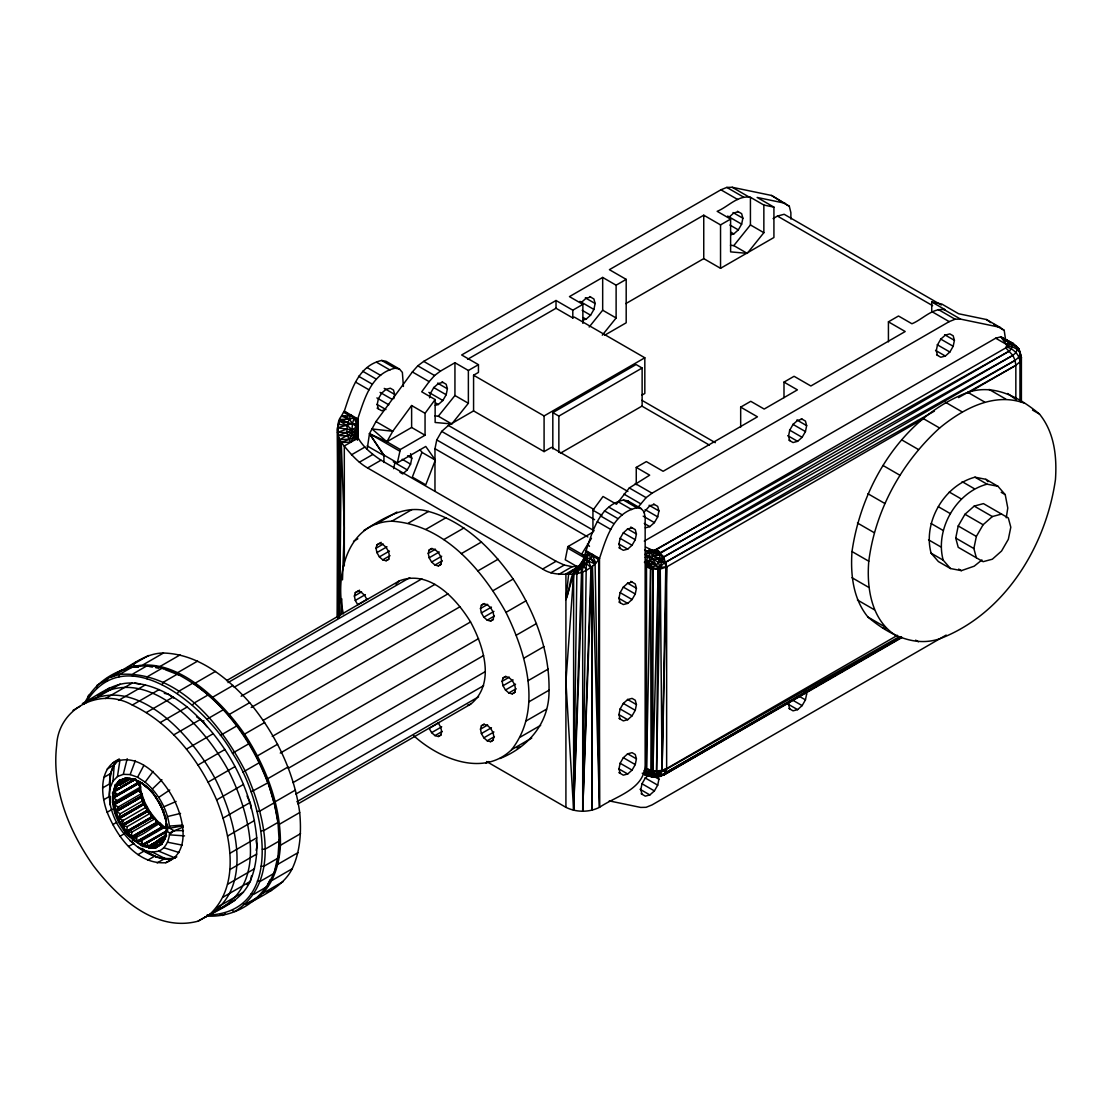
<?xml version="1.0" encoding="UTF-8"?>
<svg xmlns="http://www.w3.org/2000/svg" width="1111" height="1111" viewBox="0 0 1111 1111"><rect width="100%" height="100%" fill="white"/><g stroke="black" fill="none" stroke-linecap="round" stroke-linejoin="round"><path stroke-width="1.5" d="M337.383 617.744L337.48 428.721M339.258 424.374L339.258 420.93L356.839 424.666L356.825 436.79M356.492 437.456L357.742 418.903C364.477 398.905 371.255 373.49 395.113 368.213L399.474 369.06L402.376 372.407L403.404 386.434M356.784 437.095L356.784 424.999L352.506 423.513L349.257 419.125C337.55 408.001 336.925 428.832 338.022 435.568L337.508 617.674M641.228 508.63L636.867 507.783C613.008 513.06 606.217 538.488 599.496 558.486C593.691 567.124 583.997 573.026 573.637 574.151L565.916 681.71L573.623 810.308L573.637 574.151L583.331 559.666L586.066 550.723C592.788 530.725 599.579 505.311 623.438 500.033L627.798 500.88L641.228 508.63L644.13 511.977L645.158 517.323L645.158 765.465C643.977 789.629 615.869 796.129 599.496 807.336C589.052 812.516 576.345 812.516 565.916 807.336L486.562 761.521M339.272 617.869L339.591 439.734L338.022 435.568L346.979 432.54L356.423 431.818L356.506 427.068L352.506 423.513L354.117 417.889L351.02 415.028C346.826 423.305 344.452 434.345 351.02 442.109L353.09 437.665L356.742 434.595L347.66 435.915L338.022 435.568M357.298 440.081L357.353 421.027L354.117 417.889L343.535 412.334L341.508 415.806L350.562 416.028L344.313 411.153C351.034 391.155 357.825 365.727 381.684 360.45L386.045 361.297L399.474 369.06M357.52 438.734L357.589 419.722L354.117 417.889L349.257 419.125L339.744 419.472L348.132 422.361L339.535 420.083M337.688 617.758L338.827 437.692L339.077 617.799M339.702 615.966L341.285 442.511L339.591 439.734L356.45 430.179L356.423 437.345M790.879 219.048L790.879 212.659L789.324 206.299L771.576 195.467L732.218 187.287L726.802 187.412L720.886 189.8L423.708 361.381L417.778 365.825L412.375 371.949L375.962 421.569L369.477 433.665L383.934 455.093L383.934 462.482M644.283 541.085L995.692 338.202L1000.733 336.855L1011.746 344.577L1012.524 346.813L1009.552 350.937L654.865 550.056L652.06 558.527L645.824 564.457L646.505 566.957L651.782 567.443L652.879 569.082L651.532 771.506L648.671 773.895L643.561 772.95L645.102 774.853L653.254 777.075L663.656 775.103L901.979 637.52M654.865 550.056L652.06 550.139L648.421 556.43L650.449 560.847L656.073 565.277L658.212 569.082L656.573 770.978L656.004 774.159L648.421 776.131L647.31 775.2L653.254 777.075L659.74 776.325L648.421 776.131L644.338 770.853L646.505 768.562L650.602 568.318L656.073 565.277L663.698 557.028L1012.857 355.367L1016.065 352.59L1017.19 349.326L1016.065 346.063L1012.857 343.299L1000.733 336.855L1006.802 344.91L1005.774 347.896L656.573 549.501L663.698 557.028L666.642 566.957L666.642 768.562L665.864 772.589L663.656 775.103L660.365 775.714M261.113 866.094L263.793 866.33L277.889 858.192L279.167 839.513C282.694 880.148 250.183 917.325 208.812 916.144L206.938 915.186C290.429 912.7 262.252 797.254 232.477 753.216C208.215 708.749 125.265 635.867 85.478 703.332M261.113 830.861L263.793 830.597L277.889 822.459L277.903 821.168C268.043 761.035 232.102 702.916 177.399 674.113C144.986 655.101 99.546 670.53 84.214 704.068M356.423 431.818L357.186 436.206L341.285 442.511C349.076 451.941 356.784 461.745 367.574 467.953L542.654 569.026C552 575.262 563.069 574.248 573.637 574.151L565.916 599.523L568.624 574.29L572.623 570.054C581.595 569.249 589.052 562.513 592.816 554.625L589.066 553.542L586.066 550.723L599.496 558.486L599.496 807.336L592.482 566.11L591.788 810.308L591.76 566.735L582.706 811.349L582.692 571.859L573.623 810.308L576.859 573.679L577.706 567.346L581.47 563.138L580.845 567.554L576.859 573.679M589.066 553.542L586.622 558.666L586.275 563.666L582.706 811.349L590.996 567.388L588.608 561.194L584.622 556.18L589.066 553.542L590.621 558.486L595.093 563.888L599.496 807.336L598.69 559.638L585.9 551.528L585.9 556.736M934.393 411.139L665.892 562.097L658.462 562.333L645.102 554.514L653.823 551.625L658.809 551.681L660.101 555.042L658.462 562.333L660.253 569.082L656.573 770.978L658.545 775.659L660.059 776.45L661.92 775.422L653.865 776.881L648.421 776.131M137.597 846.874L145.152 850.693L152.36 852.151L158.748 851.151L175.246 858.011C151.707 862.053 128.973 843.638 117.46 824.32C111.614 813.127 107.614 800.239 110.225 787.574C109.656 777.631 110.281 766.187 119.002 759.73M645.783 770.284L652.06 776.589L658.545 775.659L662.059 770.34L665.892 562.097L1015.065 360.422L1018.94 357.075L1020.315 353.117L1018.954 349.16L1016.065 346.063L1011.746 344.577L1006.802 344.91M644.338 770.853L646.963 772.173L662.059 770.34L666.642 566.957L924.421 418.125M168.192 827.389L166.678 828.681L165.206 838.222L161.512 844.291L155.901 847.665C126.848 849.832 99.671 803.295 119.391 780.38L125.612 778.131L133.028 778.908L142.264 783.422L137.597 780.783M645.547 547.015L659.559 553.653L663.698 557.028L664.447 562.569L658.212 569.082L652.935 770.548C656.129 772.881 666.294 769.187 665.864 772.589L659.906 776.422M164.567 838.861L165.47 834.305L165.206 838.222L156.443 843.43L157.581 845.929L161.512 844.291L165.206 838.222L165.289 835.194C167.9 833.958 162.289 843.471 161.512 844.291L155.901 847.665L148.86 848.04L147.013 842.832L141.014 845.388L137.208 841.888L133.028 839.93L131.556 836.777L131.737 832.167L155.151 818.654L157.193 822.473L163.65 828.167L164.997 827.389L167.692 828.723M573.623 810.308L581.539 572.373L580.845 567.554L579.567 566.263L580.206 564.985C568.693 572.012 570.929 588.594 565.916 599.523M341.285 614.439L341.827 598.871M342.494 579.859L344.313 527.989L341.285 442.511L351.02 442.109M110.225 804.933L110.544 796.379M127.237 826.57L126.668 831.833L152.124 816.891L150.652 813.058L127.237 826.57L122.502 825.737L119.391 822.709L116.516 811.974L114.933 812.447L114.114 804.558L112.586 802.239L113.322 797.448L115.669 793.226L112.586 792.99L113.461 797.795L117.127 800.531L140.541 787.005L139.028 782.283L138.889 785.644M274.153 801.864L277.889 822.459M88.213 697.722L88.366 695.528L91.185 693.889M110.225 787.574L113.016 781.047L114.252 764.535M166.553 829.056L166.192 833.681L166.678 828.681M183.218 826.987L169.65 832.889C169.108 840.263 165.956 848.054 158.748 851.151M163.234 839.958L160.303 841.652L161.512 844.291L163.359 838.555L164.261 839.597L161.512 844.291L161.789 843.124M112.697 762.951C137.986 750.425 161.859 777.672 173.01 797.767C183.315 816.863 191.981 852.776 165.733 862.719C136.834 864.65 116.78 836.222 107.17 812.238C100.629 794.712 98.698 767.715 119.405 759.063L113.891 765.118L107.17 768.993M113.891 765.118L110.447 773.617L109.267 795.698M110.544 773.228L109.267 784.074L102.559 787.949M96.574 687.751L96.865 685.418L108.142 678.904M297.873 803.961L470.606 704.221C495.825 683.945 483.577 645.922 470.55 621.938C456.288 598.704 429.443 569.096 399.321 580.886L226.575 680.626M581.539 572.373L583.664 565.805L583.928 558.194L590.621 558.486L595.843 562.999L592.33 555.611L599.496 558.486M156.79 845.193L153.79 846.915L155.901 847.665L156.443 843.43L153.651 847.082L149.541 846.013L148.86 848.04L155.901 845.374M246.753 903.562C270.223 895.244 279.278 868.149 280.416 845.29C281.069 805.503 266.043 767.076 244.545 734.135C218.034 695.972 161.303 641.089 113.086 676.349M251.433 902.007C266.709 893.244 283.902 885.3 292.193 868.774C300.401 851.22 301.498 831.583 299.692 812.544C294.193 772.006 275.639 734.024 249.656 702.666C227.436 677.696 198.411 654.073 163.484 653.018C145.083 653.101 130.973 666.072 115.391 673.933M413.598 735.593C438.803 758.591 483.007 777.408 511.602 749.689C542.862 709.748 526.211 653.518 505.963 612.383C482.105 569.61 444.192 524.531 391.808 521.198C346.299 522.462 334.578 577.567 343.424 613.827M499.908 758.549C528.864 747.036 549.57 722.344 549.028 690.209C549.681 650.421 534.655 611.994 513.157 579.053C492.27 549.223 464.551 521.448 428.54 511.449C404.598 504.269 383.267 518.49 363.852 530.489M580.206 564.985L579.345 566.166L572.151 566.693L564.291 565.041L556.083 561.277L381.004 460.19C371.713 453.968 362.144 446.316 357.186 436.206L354.423 440.137L351.743 432.165L352.506 423.513L337.494 427.791L338.299 543.126M113.016 781.047L117.46 776.547L119.946 760.16M208.188 915.783C241.268 886.842 230.88 835.916 216.631 799.934C199.549 760.688 171.747 723.789 132.32 705.068C100.573 686.667 58.328 707.999 56.675 745.287C51.578 788.296 68.91 830.875 93.255 865.538C117.155 897.049 155.165 932.546 198.064 921.172C216.687 910.006 240.393 902.771 250.031 881.578C256.03 867.816 257.46 852.706 256.724 837.833C251.989 787.352 225.602 739.732 187.176 707.013C171.344 694.542 152.804 684.209 132.292 683.029C113.294 682.182 98.185 695.125 82.381 703.596M981.916 559.958L974.208 566.179L961.362 570.651L950.46 568.526L938.378 561.555L931.101 553.181C922.741 522.323 944.058 485.382 974.972 477.188L985.86 479.313L997.956 486.285L1005.233 494.659L1007.788 508.019L1006.247 517.809M950.46 568.526L943.183 560.152C934.823 529.294 956.154 492.354 987.054 484.174L997.956 486.285M106.948 680.737L107.378 678.293L119.627 674.363L133.737 666.211L138.528 667.031M139.292 788.963L139.694 792.282L139.472 789.227L140.541 787.005M141.153 796.004L141.625 793.504L139.472 789.227L114.114 803.614L139.528 789.615L114.114 804.558L115.627 811.308L120.321 813.71L143.736 800.198L141.153 796.004L115.752 810.669L114.933 812.447L118.724 818.835L123.377 820.335L146.791 806.808L143.208 802.739L140.694 795.268M851.998 551.542C861.594 484.702 902.785 417.069 967.834 392.35C994.289 383.531 1019.648 397.502 1039.493 414.084C1054.464 432.471 1057.019 456.76 1055.45 479.633C1045.854 546.459 1004.677 614.105 939.614 638.825C913.159 647.644 887.8 633.659 867.955 617.077C852.984 598.69 850.429 574.401 851.998 551.542L868.788 561.222C866.344 589.441 872.038 623.59 899.771 637.686M868.788 561.222C875.343 510.13 901.604 462.509 939.614 428.013C962.765 408.959 994.026 391.905 1024.467 403.182M367.144 449.358L369.477 433.665L386.878 441.761L400.307 449.524L425.055 435.234L425.055 413.292L435.137 399.557L421.708 391.808L429.165 381.642L434.568 375.518L440.498 371.074L454.941 362.728L468.37 370.477L478.452 364.672L478.452 372.421L473.578 375.226L473.578 410.903L544.084 451.608L551.473 447.344L627.882 491.451M165.206 838.222L166.608 831.139L169.65 832.889M383.934 455.093L397.363 462.856L400.307 449.524M636.256 484.674L636.256 467.412L649.685 475.161L629.312 487.951L616.452 504.241L603.023 496.492L592.941 510.213L592.941 532.155L568.193 546.445L567.582 548.029L565.249 559.777L578.678 567.527M393.794 398.71L394.669 394.419L393.502 390.058L390.308 388.211L385.948 389.378L381.573 393.252L378.379 398.793L377.212 404.501L378.379 408.876M393.669 468.675L394.877 462.731M399.932 472.286L402.737 473.911L407.265 469.884L410.584 464.134L411.792 458.204L410.584 453.663M429.568 397.78L430.471 393.336L433.79 387.586L438.317 383.573L442.858 382.351M434.97 491.159L434.97 448.705L436.762 439.914L441.678 431.401L448.4 425.444L473.578 410.903M435.304 405.321L438.317 404.501L442.858 400.488L446.178 394.738L447.386 388.808L446.178 384.267L441.984 381.851M583.039 320.024L586.066 319.204L590.594 315.191L593.913 309.441L595.121 303.511L593.913 298.97L589.719 296.554M632.062 527.794L627.701 528.961L623.327 532.836L620.132 538.363L618.966 544.084L620.132 548.445M632.062 582.067L627.701 583.233L623.327 587.108L620.132 592.649L618.966 598.357L620.132 602.717M618.855 547.709L623.327 550.292L627.701 549.126L632.062 545.251L635.256 539.71L636.422 534.002L635.256 529.628L630.784 527.045M618.855 601.981L623.327 604.565L627.701 603.398L632.062 599.523L635.256 593.996L636.422 588.274L635.256 583.914L630.784 581.331M645.324 527.85L649.852 526.628L654.393 522.614L657.712 516.865L658.92 510.935L657.712 506.394L653.504 503.977M618.855 718.303L623.327 720.886L627.701 719.706L632.062 715.845L635.256 710.304L636.422 704.596L635.256 700.222L632.062 698.388L627.701 699.555L623.327 703.416L620.132 708.957L618.966 714.679L620.132 719.039M618.855 772.576L623.327 775.159L627.701 773.992L632.062 770.117L635.256 764.59L636.422 758.869L635.256 754.508L632.062 752.661L627.701 753.827L623.327 757.702L620.132 763.229L618.966 768.951L620.132 773.312M730.774 234.727L733.802 233.907L738.329 229.894L741.648 224.144L742.87 218.214L741.648 213.673L737.454 211.257M641.13 793.726L645.324 796.143L649.852 794.934L654.393 790.907L657.712 785.158L658.92 779.228L658.115 776.2M788.866 440.123L793.06 442.553L797.601 441.331L802.128 437.317L805.447 431.568L806.655 425.638L805.447 421.097L801.253 418.68M789.129 701.43L788.532 704.402L789.74 708.929M788.866 708.429L793.06 710.846L797.601 709.637L802.128 705.61L805.447 699.861L806.655 693.931L805.85 690.903M936.601 354.826L940.795 357.256L945.336 356.048L949.863 352.02L953.182 346.271L954.405 340.341L953.182 335.8L949.863 333.897L945.336 335.105L940.795 339.119L937.476 344.868L936.267 350.812L937.476 355.339M955.738 538.071L958.21 525.975L964.973 514.268L974.208 506.088L983.443 503.616L1008.33 517.976L1010.802 527.211L1008.33 539.307L1001.567 551.014L992.345 559.208L983.11 561.68L958.21 547.306L955.738 538.071L973.875 548.542L976.347 557.778M973.875 548.542L976.347 536.446L983.11 524.739L992.345 516.559L1001.567 514.074M256.141 850.332L257.016 846.11L256.085 840.527M251.558 875.593L250.378 881.301L247.059 884.662M124.71 781.491L115.752 786.671L112.586 792.99L113.461 797.087L139.028 782.283L117.127 794.532L113.905 791.379L114.933 785.491L118.446 782.63L119.391 780.38C140.292 772.576 157.165 794.976 163.539 812.155L160.303 803.253M183.412 830.597L173.747 830.597L166.608 826.487L165.47 816.571L166.108 821.515L164.22 813.738M268.001 782.13L274.07 802.878L259.974 811.016L257.363 811.558M119.03 676.849L119.627 674.363C177.996 670.627 220.881 724.15 245.239 771.076C264.446 812.891 282.486 881.815 234.727 911.562L232.477 910.673M117.46 776.547L123.293 774.339L127.196 758.716M277.903 856.4L274.07 873.371L259.974 881.509L257.363 881.051M367.824 598.885L357.742 604.69L355.284 600.44L354.381 596.038L355.284 592.677L357.728 591.26L361.089 592.149L364.45 595.121L366.908 599.385M376.018 548.223L376.921 544.862L379.365 543.432L382.726 544.334L386.086 547.306L388.544 551.556L389.447 555.958L388.558 559.319L386.1 560.736L382.74 559.847L379.379 556.875L376.921 552.611L376.018 548.223L383.212 544.071M428.249 553.389L429.152 550.028L431.61 548.612L434.956 549.501L438.317 552.473L440.775 556.736L441.678 561.138L440.789 564.485L438.331 565.916L434.97 565.013L431.61 562.041L429.152 557.791L428.249 553.389L435.443 549.237M480.48 608.536L481.382 605.176L483.84 603.745L487.187 604.648L490.548 607.62L493.006 611.869L493.909 616.272L493.02 619.632L490.562 621.049L487.201 620.16L483.84 617.188L481.382 612.925L480.48 608.536L487.673 604.37M480.48 729.163L481.382 725.802L483.84 724.372L487.187 725.275L490.548 728.247L493.006 732.496L493.909 736.899L493.02 740.259L490.562 741.676L487.201 740.787L483.84 737.815L481.382 733.552L480.48 729.163L487.673 725.011M502.116 681.335L503.019 677.974L505.477 676.557L508.824 677.446L512.185 680.418L514.643 684.682L515.546 689.07L514.657 692.431L512.199 693.861L508.838 692.958L505.477 689.987L503.019 685.737L502.116 681.335L509.31 677.182M146.791 806.808L147.624 810.475L122.085 824.765L123.377 820.335L119.391 822.709L122.085 824.765C129.501 850.04 145.124 830.472 160.095 823.362L163.65 828.167L165.247 826.959L167.025 828.973M645.102 554.514L650.227 549.681L647.31 551.611L650.435 552.611L653.254 555.986L659.948 558.541L663.698 557.028L660.101 555.042L648.421 556.43L646.116 560.083L648.685 562.569L659.712 567.207L663.698 557.028L1015.065 360.422L1012.857 355.367L1005.774 347.896M132.487 676.21L133.292 673.71L147.388 665.572M130.168 778.464L127.237 780.144L122.502 779.589L125.612 778.131L131.737 779.741L131.556 778.783L125.612 778.131L122.043 779.797L123.377 781.936L129.237 778.561M1007.163 345.965L1012.524 346.813L1017.19 349.326L1020.315 353.117L1021.398 357.589L1019.954 361.797L1019.954 401.418M123.293 774.339L130.154 774.575L135.375 760.563M122.085 779.894L119.391 780.38L114.933 785.491L114.114 791.088L135.764 779.144M420 449.622L421.93 452.358L412.334 477.091L425.763 484.84L435.359 460.107L425.763 446.455L397.363 462.856M146.958 678.835L147.971 676.363L162.081 668.225L163.748 669.141M120.321 813.71L118.446 817.835L114.933 812.447L141.291 796.74L143.208 802.739L148.721 812.794L150.068 812.016L157.082 820.751L164.997 827.389M268.001 883.995L270.056 879.787M642.227 773.187L645.102 774.853L649.504 770.354L652.935 770.548L652.879 569.082L646.505 566.957L645.824 564.457L650.602 568.318L651.088 770.34L646.505 768.562L646.505 566.957M162.053 684.64L163.289 682.251L177.399 674.113L178.843 674.946L165.261 669.725M161.609 807.239L166.011 820.835M160.303 841.652L158.234 845.624L161.609 843.416M130.154 774.575L137.597 777.228L143.888 765.368M375.962 421.569L392.752 431.262L372.004 428.943L386.878 441.761L392.752 431.262L411.625 405.529L425.055 413.292M591.469 538.279L581.622 554.195L584.317 556.083M643.672 512.588L649.852 505.699L654.393 504.477M645.366 770.451L646.505 768.562L658.545 775.659L663.406 774.631L666.128 771.27M579.692 565.721L576.026 568.082L579.567 566.263L581.122 563.652M177.357 693.472L178.815 691.223L192.925 683.084L194.147 683.779M259.627 762.507L242.837 772.201M343.535 412.334L344.313 411.153L357.742 418.903L357.742 439.65M141.625 793.504L118.21 807.017L115.752 810.669L112.586 802.239L113.628 797.948L139.028 783.283L113.461 797.795L138.486 782.325L138.875 785.088M161.873 842.902L164.22 839.569M638.672 506.519L646.102 497.645L652.032 493.201L949.211 321.621L955.127 319.232L960.529 319.107L999.9 327.287L1004.205 330.37L1005.774 341.105M182.912 825.792L169.65 828.237C168.039 810.405 158.734 793.671 145.152 782.144L153.124 771.381M579.567 566.263L586.622 558.666L584.414 556.972M161.012 825.959L163.65 828.167L163.22 827.264L137.597 841.971L162.956 827.209L137.208 841.888L162.65 826.987L136.959 841.333L133.028 839.93L135.209 837.111L137.208 841.888L141.847 840.485L165.247 826.959L162.65 826.987L155.748 821.529L157.082 820.751M192.467 705.096L194.133 703.013L208.229 694.875L209.243 695.417M434.998 415.903L438.317 416.194L454.941 395.516L454.941 362.728M435.137 399.557L435.137 422.472L451.76 423.958L468.37 403.279L468.37 370.477M589.177 327.023L602.676 310.219L602.676 277.431L616.119 285.194L626.187 279.375L626.187 322.801L604.509 335.314M602.287 335.175L616.119 317.982L616.119 285.194M730.469 245.309L733.802 245.6L750.425 224.936L750.425 197.286C737.718 195.078 728.052 206.91 717.178 211.326L730.607 219.089L730.607 251.878L747.231 253.364L763.854 232.685L763.854 205.035L750.425 197.286M133.237 664.711L135.542 662.309M155.901 847.665L157.581 845.929M572.72 574.276L577.97 568.874M114.114 803.614L117.127 800.531L112.586 802.239L114.114 803.614L139.528 788.949M206.938 719.192L223.728 709.512M173.747 830.597L169.469 834.833L184.523 835.889M152.36 789.004L161.928 779.755M395.891 584.08L399.321 580.886M577.706 567.346L568.624 574.29M166.581 835.389C157.179 837.166 151.402 851.415 141.014 845.388L137.82 841.93L163.22 827.264M581.525 302.289L586.066 298.276L590.594 297.054M729.26 216.992L733.802 212.979L738.329 211.757M648.727 774.992L645.324 778.006L642.005 783.755L640.797 789.699L642.005 794.226M130.001 778.353L127.237 780.144L125.612 778.131L136.986 780.505M967.889 393.03L1015.843 365.352L1019.954 361.797C1019.454 354.562 1013.538 348.896 1006.802 347.007M112.586 792.99L135.223 779.269L114.114 791.088L115.627 786.241L120.377 783.436M220.395 735.385L237.185 725.691M649.852 549.501L647.532 551.334L644.658 549.667M646.116 773.867L650.449 775.464L653.935 772.923L648.671 773.895L656.573 770.978L663.656 775.103L835.889 675.044M83.769 703.582C136 671.877 192.356 736.801 214.909 778.214C235.476 818.432 256.308 891.258 204.771 917.297M97.199 695.833C149.429 664.128 205.799 729.038 228.338 770.465C248.906 810.669 269.737 883.509 218.214 909.534M102.587 692.917L109.239 688.084M356.631 437.651L356.506 427.068L346.979 432.54L337.452 432.415L346.882 429.096L356.45 430.179M110.961 677.266L121.488 670.155M158.748 797.379L169.747 790.004M661.753 771.812L898.924 636.909M232.477 753.216L249.267 743.523M118.419 818.501L143.916 803.531L143.736 800.198M143.847 803.156L118.446 817.835L143.916 803.531L147.624 810.475L122.154 825.445L147.86 810.849L150.652 813.058M115.891 811.669L141.5 797.129L143.208 802.739L148.721 812.794L148.124 811.127L122.724 825.792L125.612 832.139L131.556 836.777L156.957 822.112L155.748 821.529L157.193 822.473L131.765 837.402L157.498 822.751L160.095 823.362M118.474 784.866L115.641 786.532L114.933 785.491L120.321 785.019L130.57 779.117M113.905 804.183L139.472 789.227M157.498 822.751L132.14 837.569L157.776 822.89L132.376 837.555L133.028 839.93M167.094 831.209L141.014 845.388L141.847 840.485L142.791 845.11L148.249 846.915L160.22 839.944M133.834 779.783L113.905 791.379L134.959 779.353M135.528 779.214L118.21 789.282L115.641 786.532L118.641 784.824M166.525 836.111L147.944 846.54L143.166 845.11L167.039 831.25M156.345 845.499L153.346 847.235L156.207 845.596M838.888 673.308L856.859 662.864M859.858 661.128L862.858 659.379M865.844 657.643L870.344 655.032M873.329 653.296L876.329 651.546M880.829 648.935L883.814 647.199M886.814 645.463L891.314 642.852M894.299 641.116L897.299 639.367M118.446 782.63L120.321 785.019L114.933 785.491L115.627 786.241L118.474 784.588M148.596 846.846L153.068 844.249M157.554 841.652L160.539 839.93M156.484 845.429L153.651 847.082L156.637 845.36M439.22 722.567L429.152 728.385L431.61 732.635L434.97 735.607L438.331 736.51L440.789 735.079L441.678 731.718L440.775 727.33L438.317 723.067M582.872 323.37L582.872 304.372L572.804 310.191L556.014 300.498L461.662 354.978L478.452 364.672M730.607 219.089L720.539 224.894L703.749 215.201L609.397 269.681L626.187 279.375M602.676 277.431L569.443 296.623L582.872 304.372M467.648 359.27L556.014 308.261L572.804 317.954L574.304 317.079L644.824 357.784L644.824 393.461L641.866 395.155M357.742 438.234L344.313 445.983L344.313 565.846M351.493 454.802L364.936 447.053M386.878 441.761L411.625 427.471L425.055 435.234M625.868 303.595L703.749 258.627L720.539 268.32L773.923 237.504L773.923 207.132L757.133 197.439L785.005 203.23M773.089 218.589L777.45 216.076L784.158 214.284L941.295 304.997M359.367 462.232L372.796 454.482M367.574 467.953L381.004 460.19M473.578 375.226L544.084 415.945L644.824 357.784M552.82 448.872L552.82 412.612L636.089 364.533L642.13 368.019L642.13 406.015L560.347 453.232M552.82 412.612L558.861 416.097L642.13 368.019M128.321 667.142L148.457 655.518M376.782 523.698L396.933 512.06M353.506 541.335L357.825 538.835M143.347 664.642L163.484 653.018M391.808 521.198L411.959 509.56M73.062 710.36L79.77 706.485M93.255 699.624L120.113 684.112M159.928 666.531L180.079 654.907M408.404 523.087L428.54 511.449M105.42 698.527L132.292 683.029M376.921 544.862L381.226 542.362M118.558 700.361L145.416 684.848M376.921 552.611L386.989 546.793M177.482 672.738L197.619 661.114M425.944 529.294L446.094 517.657M379.379 556.875L389.447 551.056M382.74 559.847L389.933 555.694M132.32 705.068L159.192 689.556M386.1 560.736L388.975 559.083M195.355 683.043L215.492 671.405M443.817 539.585L463.967 527.961M146.36 712.512L173.233 697.014M355.284 592.677L359.589 590.191M429.152 550.028L432.026 548.376M354.381 596.038L361.575 591.885M355.284 600.44L365.352 594.621M429.152 557.791L439.22 551.973M431.61 562.041L441.692 556.236M227.991 682.598L409.751 577.651M160.317 722.525L187.176 707.013M434.97 565.013L442.164 560.861M438.331 565.916L441.206 564.249M212.909 697.069L233.046 685.431M461.371 553.611L481.521 541.987M234.129 687.251L421.888 578.845M636.256 467.412L646.338 461.593L663.114 471.286L757.466 416.819L740.676 407.126L740.676 427.166M740.676 407.126L750.758 401.307L764.187 409.056L797.42 389.864L783.991 382.115L783.991 397.641M783.991 382.115L794.073 376.296L810.863 385.989L905.201 331.522L888.425 321.829L888.425 341.869M888.425 321.829L898.493 316.01L911.923 323.759C922.797 319.343 932.462 307.511 945.169 309.719L931.74 301.956L931.74 312.33M173.802 734.829L200.674 719.317M241.143 696.25L434.915 584.372M103.726 777.492L110.447 773.617M229.505 714.304L249.656 702.666M477.966 570.846L498.117 559.222M251.183 707.485L447.955 593.871M186.495 749.106L213.354 733.607M134.014 779.589L114.114 791.088L135.042 779.047M103.726 799.753L109.1 796.656M263.335 720.289L460.107 606.689M107.17 812.238L112.544 809.127M244.545 734.135L264.696 722.497M493.02 590.677L513.157 579.053M198.064 765.007L224.922 749.494M542.654 569.026L556.083 561.277M481.382 605.176L484.257 603.509M138.917 782.866L113.322 797.448L139.833 781.547L141.041 791.504L144.555 801.975L143.208 802.739L141.5 797.129L114.933 812.447M144.347 804.267L118.946 818.932L119.391 822.709L123.279 820.64M112.697 824.654L116.724 822.321M481.382 612.925L491.465 607.106M550.862 572.79L564.291 565.041M272.264 736.412L470.55 621.938M122.085 824.765L147.485 810.1M483.84 617.188L493.923 611.369M558.722 574.443L572.151 566.693M579.345 566.166L565.916 573.929L565.916 807.336M487.201 620.16L494.395 616.008M208.188 782.088L235.06 766.576M151.929 816.502L125.612 832.139L131.737 832.167M490.562 621.049L493.437 619.396M257.488 755.827L277.639 744.203M505.963 612.383L526.114 600.745M119.96 836.291L123.988 833.958M155.151 818.654L152.665 817.432L127.265 832.097L131.556 836.777L157.193 822.473M280.278 753.077L478.563 638.603M162.359 826.667L136.959 841.333L136.681 836.875M128.557 846.457L133.931 843.36M216.631 799.934L243.49 784.422M142.5 844.638L167.9 829.973M167.497 831.014L143.361 845.027L147.944 846.54L165.872 836.194M143.166 845.11L167.344 831.181M154.748 843.263L148.763 846.707L148.86 848.04M267.876 778.63L288.027 766.993M516.337 635.173L536.488 623.549M1009.552 350.937L659.559 553.653L650.435 552.611M137.986 854.595L144.708 850.72C153.818 856.734 166.219 862.539 176.816 856.887M288.332 768.27L483.604 655.532M157.526 844.402L153.054 846.985L151.943 843.832M147.707 860.206L154.415 856.317M223.158 818.071L250.031 802.559M293.054 782.588L485.326 671.586M157.137 862.955L163.859 859.081M165.733 862.719L175.441 857.109M275.32 801.684L295.457 790.06M523.781 658.24L543.932 646.602M295.859 794.059L483.632 685.654M227.616 836.027L254.475 820.515M503.019 677.974L505.894 676.307M296.845 801.725L478.605 696.791M503.019 685.737L513.101 679.918M431.61 732.635L441.692 726.816M505.477 689.987L515.56 684.168M279.541 824.181L299.692 812.544M528.017 680.724L548.154 669.1M229.866 853.331L256.724 837.833M434.97 735.607L442.164 731.455M508.838 692.958L516.032 688.806M438.331 736.51L441.206 734.843M512.199 693.861L515.073 692.195M229.866 869.566L256.724 854.053M481.382 725.802L484.257 724.136M280.416 845.29L300.553 833.667M528.878 701.846L549.028 690.209M481.382 733.552L491.465 727.747M227.616 884.273L254.475 868.76M483.84 737.815L493.923 731.996M487.201 740.787L494.395 736.635M277.889 864.275L298.026 852.637M490.562 741.676L493.437 740.023M526.35 720.817L546.501 709.179M223.158 897.091L250.031 881.578M216.631 907.687L243.49 892.175M198.064 921.172L235.06 900.271M272.056 880.412L292.193 868.774M520.517 736.954L540.668 725.33M267.834 886.189L253.739 894.327L251.211 893.688M485.868 763.215L488.743 761.563M225.297 913.867L222.478 915.492L220.395 914.547M263.126 893.147L283.277 881.509M511.602 749.689L531.738 738.065M259.349 896.299L245.239 904.437L242.837 903.646M897.452 635.311L666.642 768.562L662.059 770.34L660.253 569.082L666.433 567.027L664.447 562.569M901.174 636.728L665.864 772.589L901.729 637.27M946.197 635.075L652.032 804.919L646.102 807.308L640.7 807.433L609.245 800.892M120.155 783.574L116.516 785.866M115.627 786.241L118.627 784.519M148.249 846.915L155.401 842.818M148.124 811.127L122.502 825.737L147.624 810.475M152.665 817.432L126.668 831.833L152.388 817.224L156.054 820.39M141.291 796.74L115.627 811.308L141.166 796.337L115.752 810.669L114.114 804.558L139.708 790.032L114.294 804.697L118.21 807.017M958.529 397.571L1015.843 365.352L1015.065 360.422M1012.857 355.367L660.406 552.598L656.573 549.501M650.449 775.464L660.267 773.645M163.942 806.753L176.093 801.462M656.782 774.617L652.06 776.589L657.184 776.131M662.059 770.34L666.6 768.812M516.934 747.953L520.045 746.925M266.904 891.925L271.584 890.369M251.211 791.824L267.834 782.852C252.752 743.578 227.63 707.401 192.925 683.084M245.767 904.396L248.836 903.41M647.31 551.611L652.06 550.139M467.634 705.152L470.606 704.221M645.269 557.403L648.421 556.43M384.489 409.931L381.573 410.709L377.101 408.126M802.128 419.18L797.601 420.402L793.06 424.416L789.74 430.165L788.532 436.109L789.74 440.636M167.594 816.529L180.551 813.405M660.253 569.082L653.504 569.082L651.782 567.443L658.212 569.082M666.433 567.027L659.712 567.207M169.469 826.084L182.857 825.084M339.591 439.734L349.007 439.137L352.187 434.984L356.631 434.193L351.743 432.165L356.409 432.151M123.377 781.936L118.724 782.144L123.279 781.783L119.391 780.38M262.377 849.207L265.071 849.207L279.167 841.069L277.903 821.168M652.879 569.082L652.962 567.249L648.685 562.569L649.574 567.804L646.449 566.416M132.14 778.894L142.555 783.644M151.943 791.421L141.014 782.672L151.943 791.421L155.901 797.573L156.443 797.018M127.043 778.492L131.556 778.811M337.494 427.791L346.882 429.096M351.673 429.29L347.299 425.694L338.119 424.319L338.299 467.509M662.128 562.194L659.49 559.694L652.06 558.527L656.379 564.902L650.449 560.847L646.116 560.083L649.574 567.804M645.102 774.853L650.435 776.367L653.837 776.145L653.865 776.881L659.642 776.2M149.277 666.517L152.485 667.1M155.707 667.683L158.929 668.266M995.692 338.202L1005.774 344.021L1009.552 342.688L1012.857 343.299L1015.065 345.813L1011.079 343.257M167.594 842.221L182.162 845.124M134.639 683.057L140.028 684.14M164.317 693.361L168.303 694.167L173.858 698.055M201.258 720.47L203.98 721.025M763.854 205.035L773.923 207.132M931.74 301.956L941.809 304.053L958.599 313.746L986.457 319.537L999.9 327.287M586.497 570.193L583.664 565.805L581.47 564.805L582.053 562.055L586.275 563.666L590.996 567.388M882.995 627.993L886.092 628.673M653.865 553.584L660.101 555.042M656.004 774.159L657.906 774.686M357.742 418.903L354.117 417.889L356.839 424.666M163.942 847.776L179.121 852.54M586.302 555.847L581.622 554.195L568.193 546.445M341.369 416.083L349.257 419.125M588.608 561.194L595.093 563.888M149.541 789.407L142.791 783.824M130.154 840.944L132.931 842.319M649.504 770.354L646.477 768.84L646.963 772.173M152.36 852.151L166.719 859.331M136.681 780.741L133.028 778.908L135.209 780.144M644.366 562.194L646.977 563.527M1012.857 343.299L1000.733 336.855L1010.704 342.896M161.359 843.416L161.512 844.291M161.789 807.572L154.401 795.337M145.152 850.693L157.109 857.4M789.324 206.299L771.576 195.467M993.762 324.343L1004.205 330.37M732.218 187.287L749.008 196.98M943.753 309.413L960.529 319.107M777.45 216.076L932.643 305.678M726.802 187.412L743.592 197.105M938.337 309.538L955.127 319.232M720.886 189.8L737.676 199.494M932.421 311.927L949.211 321.621M733.066 212.562L742.87 218.214M944.6 334.689L954.405 340.341M750.425 224.936L763.854 232.685M727.663 216.076L741.648 224.144M940.586 339.008L953.182 346.271M729.941 225.047L738.329 229.894M937.267 344.757L949.863 352.02M730.996 232.296L733.802 233.907M935.545 350.382L945.336 356.048M1032.494 410.056L1039.493 414.084M989.026 389.392L1005.816 399.085M733.802 245.6L747.231 253.364M967.834 392.35L984.624 402.029M945.336 402.182L962.126 411.875M922.838 418.319L939.614 428.013M974.972 477.188L987.054 484.174M1001.205 492.34L1005.233 494.659M901.646 439.831L918.436 449.524M962.126 481.66L974.208 488.632M974.208 506.088L992.345 516.559M949.266 492.034L961.362 499.006M882.995 465.467L899.771 475.161M964.973 514.268L983.11 524.739M585.33 297.859L595.121 303.511M796.865 419.986L806.655 425.638M602.676 310.219L616.119 317.982M938.378 506.727L950.46 513.699M579.928 301.359L593.913 309.441M792.851 424.305L805.447 431.568M958.21 525.975L976.347 536.446M582.206 310.344L590.594 315.191M789.532 430.054L802.128 437.317M583.261 317.593L586.066 319.204M787.796 435.679L797.601 441.331M931.101 523.503L943.183 530.489M867.955 493.742L884.745 503.436M928.546 539.821L940.628 546.793M931.101 553.181L943.183 560.152M958.668 569.096L961.362 570.651M857.428 522.989L874.218 532.683M641.922 400.321L715.331 442.692M641.922 406.126L709.346 445.053M851.998 577.706L868.788 587.4M857.428 599.982L874.218 609.675M915.631 640.158L918.436 641.783M867.955 617.077L884.745 626.771M423.708 361.381L440.498 371.074M635.242 483.507L652.032 493.201M417.778 365.825L434.568 375.518M629.312 487.951L646.102 497.645M437.595 383.142L447.386 388.808M649.13 505.269L658.92 510.935M454.941 395.516L468.37 403.279M412.375 371.949L429.165 381.642M623.91 494.076L640.7 503.769M433.582 387.475L446.178 394.738M645.116 509.602L657.712 516.865M381.684 360.45L395.113 368.213M623.438 500.033L636.867 507.783M428.86 392.405L442.858 400.488M643.2 516.157L654.393 522.614M376.546 362.242L389.975 370.005M618.299 501.825L631.728 509.574M435.526 402.89L438.317 404.501M644.255 523.406L649.852 526.628M367.213 367.63L380.642 375.379M608.967 507.199L622.396 514.962M362.617 371.213L376.046 378.976M604.37 510.796L617.799 518.545M438.317 416.194L451.76 423.958M384.225 388.392L394.669 394.419M448.4 425.444L593.802 509.38M627.479 528.822L636.422 534.002M592.941 510.213L601.898 515.379M358.575 376.24L372.018 384.003M600.329 515.823L613.758 523.573M380.073 392.391L392.016 399.28M623.313 532.822L635.256 539.71M441.678 431.401L594.579 519.67M355.576 382.101L369.019 389.85M597.329 521.67L610.758 529.433M376.879 397.919L388.822 404.807M620.119 538.349L632.062 545.251M376.99 404.376L385.948 409.542M618.744 543.946L627.701 549.126M436.762 439.914L594.163 530.78M434.97 448.705L587.858 536.974M421.93 452.358L435.359 460.107M399.696 451.108L369.477 433.665L383.934 455.593L367.144 445.9M567.582 548.029L584.858 558M407.598 455.774L411.792 458.204M627.479 583.108L636.422 588.274M402.196 459.287L410.584 464.134M623.313 587.094L635.256 593.996M803.864 692.32L806.655 693.931M620.119 592.635L632.062 599.523M393.28 461.801L407.265 469.884M798.448 695.833L805.447 699.861M618.744 598.232L627.701 603.398M792.337 699.958L802.128 705.61M787.796 703.985L797.601 709.637M627.479 699.416L636.422 704.596M623.313 703.416L635.256 710.304M620.119 708.943L632.062 715.845M618.744 714.54L627.701 719.706M627.479 753.702L636.422 758.869M623.313 757.688L635.256 764.59M653.324 775.992L658.92 779.228M620.119 763.229L632.062 770.117M645.116 777.894L657.712 785.158M618.744 768.826L627.701 773.992M641.797 783.644L654.393 790.907M640.061 789.268L649.852 794.934M347.299 425.694L339.258 420.93L339.327 424.388M653.254 555.986L659.49 559.694M1008.413 341.549L1004.413 338.98L1014.357 344.993L1018.954 349.16L1021.398 357.589L1021.398 402.39M137.597 777.228L145.152 782.144M196.564 716.776L202.188 720.706L207.077 726.802M986.457 319.537L990.776 322.607M1007.677 393.488L1015.871 399.432M142.069 848.346L147.041 852.304M143.166 784.074L147.944 787.977M155.748 821.529L158.373 823.737M1016.357 346.924L1018.954 349.16L1019.967 353.395M153.11 793.546L148.249 788.31M131.556 836.777L127.043 832.07L152.388 817.224L150.554 815.002M153.651 794.212L148.596 788.616M985.86 479.313L987.943 481.702M627.798 500.88L629.729 503.116M150.416 814.835L152.124 816.891L126.515 831.167L122.724 825.792M150.735 815.293L152.735 817.779M587.497 543.696L589.469 546.32M155.901 797.573L158.109 800.628M648.685 562.569L652.004 567.415M144.555 801.975L150.068 812.016M158.929 802.114L163.803 813.002M164.386 814.391L165.289 816.238M158.79 801.989L161.428 806.794M247.059 796.045L250.378 803.253L251.322 808.905M1020.44 354.798L1021.398 357.589M164.511 814.738L165.206 817.765M163.359 809.863L163.928 812.447M163.539 827.209L163.65 828.167M166.275 823.168L166.608 826.487L166.553 823.057M659.948 558.541L660.059 560.68M584.622 556.18L584.65 559.638M583.331 559.666L583.331 563.041M357.589 419.722L357.603 438.803M1015.843 365.352L1015.843 399.807M720.539 224.894L720.539 268.32M703.749 215.201L703.749 258.627M572.804 310.191L572.804 317.954M558.861 416.097L558.861 452.371M556.014 300.498L556.014 308.261M544.084 415.945L544.084 451.608M411.625 405.529L411.625 427.471M144.097 803.92L118.724 818.835L144.097 803.92M138.236 667.044L133.737 666.211L138.236 667.044M166.678 826.515L166.331 823.39L166.608 826.487"/></g></svg>
